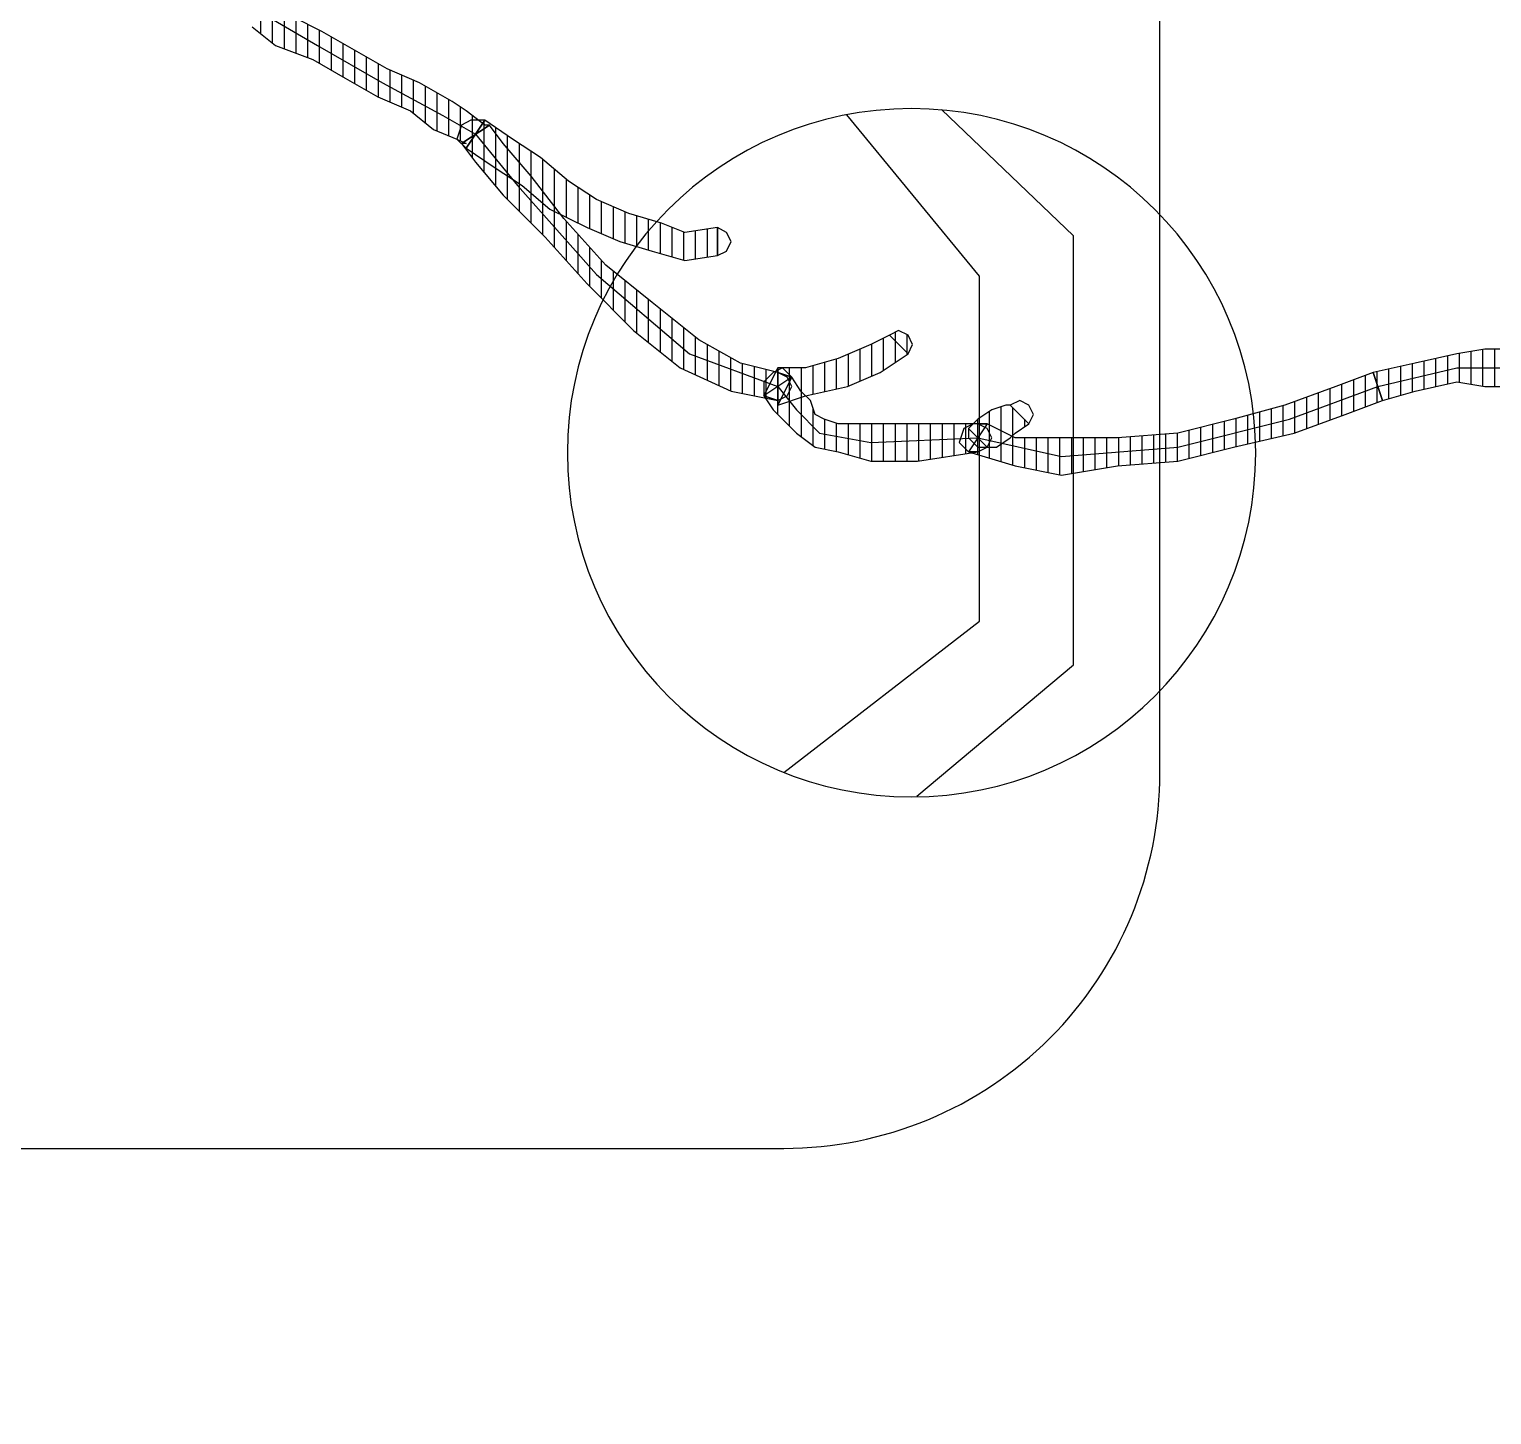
# Model space of a CAD drawing. Header units: millimetres. Extents: x 11489 to 12006, y 36725 to 37730.
# Drawn here: x 11557.31 to 11572.87, y 37398.84 to 37413.58 of the extents above; entities that cross this region are included whole.
import ezdxf

# ---------------------------------------------------------------- set-up
doc = ezdxf.new("R2010")
doc.units = ezdxf.units.MM
for name, color, linetype in [('Kıtc-002 Çizgi', 7, 'Continuous'), ('OC-Mutfak_Ekipman', 252, 'Continuous'), ('S2000-002 Çizgi', 7, 'Continuous')]:
    doc.layers.add(name, color=color, linetype=linetype)
pattern_1 = [(360, (-19413.11011, 29189.02214), (1e-16, 0.125), [25])]

# ---------------------------------------------------------------- blocks, each defined once
blk = doc.blocks.new('A$C72f7f077')
at = {"layer": 'S2000-002 Çizgi'}
blk.add_lwpolyline([(66.5, 10), (108.5, 10, 0.414214), (112.5, 14), (112.5, 56, 0.414214), (108.5, 60), (66.5, 60, 0.414214), (62.5, 56), (62.5, 14, 0.414214)], format="xyb", close=True, dxfattribs=at)
blk = doc.blocks.new('A$C0b4f8896')
at = {"ltscale": 30}
h = blk.add_hatch(dxfattribs=at)
h.set_pattern_fill('DC_LINES', color=256, scale=0.1, style=0)
h.set_pattern_definition(pattern_1)
edge = h.paths.add_edge_path(flags=0)
edge.add_line((52.406, 16.229), (52.307, 16.129))
edge.add_line((52.307, 16.129), (52.307, 15.882))
edge.add_line((52.307, 15.882), (52.357, 15.585))
edge.add_line((52.357, 15.585), (52.456, 15.14))
edge.add_line((52.456, 15.14), (52.555, 14.694))
edge.add_line((52.555, 14.694), (52.853, 14.793))
edge.add_line((52.853, 14.793), (52.754, 15.14))
edge.add_line((52.754, 15.14), (52.655, 15.585))
edge.add_line((52.655, 15.585), (52.704, 15.882))
edge.add_line((52.704, 15.882), (52.704, 16.129))
edge.add_line((52.704, 16.129), (52.605, 16.03))
edge.add_line((52.605, 16.03), (52.704, 16.129))
edge.add_line((52.704, 16.129), (52.655, 16.277))
edge.add_line((52.655, 16.277), (52.506, 16.327))
edge.add_line((52.506, 16.327), (52.357, 16.277))
edge.add_line((52.357, 16.277), (52.307, 16.129))
h = blk.add_hatch(dxfattribs=at)
h.set_pattern_fill('DC_LINES', color=256, scale=0.1, style=0)
h.set_pattern_definition(pattern_1)
edge = h.paths.add_edge_path(flags=0)
edge.add_line((52.853, 14.793), (52.754, 15.14))
edge.add_line((52.754, 15.14), (52.655, 15.585))
edge.add_line((52.655, 15.585), (52.704, 15.882))
edge.add_line((52.704, 15.882), (52.704, 16.129))
edge.add_line((52.704, 16.129), (52.307, 16.129))
edge.add_line((52.307, 16.129), (52.307, 15.882))
edge.add_line((52.307, 15.882), (52.357, 15.585))
edge.add_line((52.357, 15.585), (52.456, 15.14))
edge.add_line((52.456, 15.14), (52.555, 14.694))
h = blk.add_hatch(dxfattribs=at)
h.set_pattern_fill('DC_LINES', color=256, scale=0.1, style=0)
h.set_pattern_definition(pattern_1)
edge = h.paths.add_edge_path(flags=0)
edge.add_line((52.555, 14.694), (52.704, 14.299))
edge.add_line((52.704, 14.299), (52.903, 13.754))
edge.add_line((52.903, 13.754), (53.052, 13.21))
edge.add_line((53.052, 13.21), (53.201, 12.616))
edge.add_line((53.201, 12.616), (53.251, 11.974))
edge.add_line((53.251, 11.974), (53.251, 11.38))
edge.add_line((53.251, 11.38), (53.251, 10.885))
edge.add_line((53.251, 10.885), (53.102, 10.588))
edge.add_line((53.102, 10.588), (53.4, 10.39))
edge.add_line((53.4, 10.39), (53.549, 10.885))
edge.add_line((53.549, 10.885), (53.648, 11.38))
edge.add_line((53.648, 11.38), (53.549, 11.974))
edge.add_line((53.549, 11.974), (53.499, 12.616))
edge.add_line((53.499, 12.616), (53.35, 13.21))
edge.add_line((53.35, 13.21), (53.201, 13.854))
edge.add_line((53.201, 13.854), (53.002, 14.397))
edge.add_line((53.002, 14.397), (52.853, 14.793))
h = blk.add_hatch(dxfattribs=at)
h.set_pattern_fill('DC_LINES', color=256, scale=0.1, style=0)
h.set_pattern_definition(pattern_1)
edge = h.paths.add_edge_path(flags=0)
edge.add_line((53.4, 10.489), (53.4, 10.39))
edge.add_line((53.4, 10.39), (53.549, 10.885))
edge.add_line((53.549, 10.885), (53.648, 11.38))
edge.add_line((53.648, 11.38), (53.549, 11.974))
edge.add_line((53.549, 11.974), (53.499, 12.616))
edge.add_line((53.499, 12.616), (53.35, 13.21))
edge.add_line((53.35, 13.21), (53.201, 13.854))
edge.add_line((53.201, 13.854), (53.002, 14.397))
edge.add_line((53.002, 14.397), (52.853, 14.793))
edge.add_line((52.853, 14.793), (52.555, 14.694))
edge.add_line((52.555, 14.694), (52.704, 14.299))
edge.add_line((52.704, 14.299), (52.903, 13.754))
edge.add_line((52.903, 13.754), (53.052, 13.21))
edge.add_line((53.052, 13.21), (53.201, 12.616))
edge.add_line((53.201, 12.616), (53.251, 11.974))
edge.add_line((53.251, 11.974), (53.251, 11.38))
edge.add_line((53.251, 11.38), (53.251, 10.885))
edge.add_line((53.251, 10.885), (53.102, 10.588))
edge.add_line((53.102, 10.588), (53.102, 10.489))
edge.add_line((53.102, 10.489), (53.102, 10.588))
edge.add_line((53.102, 10.588), (53.102, 10.439))
edge.add_line((53.102, 10.439), (53.151, 10.341))
edge.add_line((53.151, 10.341), (53.3, 10.291))
edge.add_line((53.3, 10.291), (53.4, 10.39))
h = blk.add_hatch(dxfattribs=at)
h.set_pattern_fill('DC_LINES', color=256, scale=0.1, style=0)
h.set_pattern_definition(pattern_1)
edge = h.paths.add_edge_path(flags=0)
edge.add_line((52.903, 10.835), (52.903, 10.786))
edge.add_line((52.903, 10.786), (52.953, 10.638))
edge.add_line((52.953, 10.638), (53.052, 10.489))
edge.add_line((53.052, 10.489), (53.151, 10.39))
edge.add_line((53.151, 10.39), (53.35, 10.588))
edge.add_line((53.35, 10.588), (53.35, 10.687))
edge.add_line((53.35, 10.687), (53.251, 10.835))
edge.add_line((53.251, 10.835), (53.201, 10.885))
edge.add_line((53.201, 10.885), (53.102, 11.033))
h = blk.add_hatch(dxfattribs=at)
h.set_pattern_fill('DC_LINES', color=256, scale=0.1, style=0)
h.set_pattern_definition(pattern_1)
edge = h.paths.add_edge_path(flags=0)
edge.add_line((53.102, 10.588), (53.102, 10.489))
edge.add_line((53.102, 10.489), (53.102, 9.846))
edge.add_line((53.102, 9.846), (53.102, 9.351))
edge.add_line((53.102, 9.351), (53.102, 9.005))
edge.add_line((53.102, 9.005), (53.052, 8.856))
edge.add_line((53.052, 8.856), (53.002, 8.758))
edge.add_line((53.002, 8.758), (52.853, 8.708))
edge.add_line((52.853, 8.708), (52.754, 8.608))
edge.add_line((52.754, 8.608), (52.605, 8.51))
edge.add_line((52.605, 8.51), (52.804, 8.213))
edge.add_line((52.804, 8.213), (52.953, 8.312))
edge.add_line((52.953, 8.312), (53.052, 8.411))
edge.add_line((53.052, 8.411), (53.201, 8.56))
edge.add_line((53.201, 8.56), (53.35, 8.758))
edge.add_line((53.35, 8.758), (53.4, 9.005))
edge.add_line((53.4, 9.005), (53.499, 9.351))
edge.add_line((53.499, 9.351), (53.499, 9.846))
edge.add_line((53.499, 9.846), (53.4, 10.489))
edge.add_line((53.4, 10.489), (53.4, 10.39))
edge.add_line((53.4, 10.39), (53.4, 10.489))
edge.add_line((53.4, 10.489), (53.35, 10.588))
edge.add_line((53.35, 10.588), (53.251, 10.638))
edge.add_line((53.251, 10.638), (53.151, 10.588))
edge.add_line((53.151, 10.588), (53.102, 10.489))
h = blk.add_hatch(dxfattribs=at)
h.set_pattern_fill('DC_LINES', color=256, scale=0.1, style=0)
h.set_pattern_definition(pattern_1)
edge = h.paths.add_edge_path(flags=0)
edge.add_line((52.506, 8.361), (52.804, 8.213))
edge.add_line((52.804, 8.213), (52.953, 8.312))
edge.add_line((52.953, 8.312), (53.052, 8.411))
edge.add_line((53.052, 8.411), (53.201, 8.56))
edge.add_line((53.201, 8.56), (53.35, 8.758))
edge.add_line((53.35, 8.758), (53.4, 9.005))
edge.add_line((53.4, 9.005), (53.499, 9.351))
edge.add_line((53.499, 9.351), (53.499, 9.846))
edge.add_line((53.499, 9.846), (53.4, 10.489))
edge.add_line((53.4, 10.489), (53.102, 10.489))
edge.add_line((53.102, 10.489), (53.102, 9.846))
edge.add_line((53.102, 9.846), (53.102, 9.351))
edge.add_line((53.102, 9.351), (53.102, 9.005))
edge.add_line((53.102, 9.005), (53.052, 8.856))
edge.add_line((53.052, 8.856), (53.002, 8.758))
edge.add_line((53.002, 8.758), (52.853, 8.708))
edge.add_line((52.853, 8.708), (52.754, 8.608))
edge.add_line((52.754, 8.608), (52.605, 8.51))
edge.add_line((52.605, 8.51), (52.903, 8.361))
edge.add_line((52.903, 8.361), (52.605, 8.51))
edge.add_line((52.605, 8.51), (52.506, 8.411))
edge.add_line((52.506, 8.411), (52.555, 8.312))
edge.add_line((52.555, 8.312), (52.655, 8.213))
edge.add_line((52.655, 8.213), (52.804, 8.213))
h = blk.add_hatch(dxfattribs=at)
h.set_pattern_fill('DC_LINES', color=256, scale=0.1, style=0)
h.set_pattern_definition(pattern_1)
edge = h.paths.add_edge_path(flags=0)
edge.add_line((52.357, 9.747), (52.257, 9.796))
edge.add_line((52.257, 9.796), (52.158, 9.747))
edge.add_line((52.158, 9.747), (52.108, 9.647))
edge.add_line((52.108, 9.647), (52.158, 9.549))
h = blk.add_hatch(dxfattribs=at)
h.set_pattern_fill('DC_LINES', color=256, scale=0.1, style=0)
h.set_pattern_definition(pattern_1)
edge = h.paths.add_edge_path(flags=0)
edge.add_line((52.158, 9.549), (52.257, 9.351))
edge.add_line((52.257, 9.351), (52.406, 9.005))
edge.add_line((52.406, 9.005), (52.506, 8.658))
edge.add_line((52.506, 8.658), (52.506, 8.361))
edge.add_line((52.506, 8.361), (52.903, 8.361))
edge.add_line((52.903, 8.361), (52.804, 8.658))
edge.add_line((52.804, 8.658), (52.704, 9.104))
edge.add_line((52.704, 9.104), (52.555, 9.45))
edge.add_line((52.555, 9.45), (52.357, 9.747))
h = blk.add_hatch(dxfattribs=at)
h.set_pattern_fill('DC_LINES', color=256, scale=0.1, style=0)
h.set_pattern_definition(pattern_1)
edge = h.paths.add_edge_path(flags=0)
edge.add_line((52.605, 8.51), (52.555, 8.361))
edge.add_line((52.555, 8.361), (52.456, 7.966))
edge.add_line((52.456, 7.966), (52.208, 7.521))
edge.add_line((52.208, 7.521), (51.81, 7.025))
edge.add_line((51.81, 7.025), (51.413, 6.531))
edge.add_line((51.413, 6.531), (50.916, 6.086))
edge.add_line((50.916, 6.086), (50.469, 5.739))
edge.add_line((50.469, 5.739), (50.121, 5.442))
edge.add_line((50.121, 5.442), (49.923, 5.294))
edge.add_line((49.923, 5.294), (50.121, 4.997))
edge.add_line((50.121, 4.997), (50.32, 5.146))
edge.add_line((50.32, 5.146), (50.668, 5.442))
edge.add_line((50.668, 5.442), (51.115, 5.888))
edge.add_line((51.115, 5.888), (51.612, 6.333))
edge.add_line((51.612, 6.333), (52.108, 6.828))
edge.add_line((52.108, 6.828), (52.506, 7.322))
edge.add_line((52.506, 7.322), (52.754, 7.867))
edge.add_line((52.754, 7.867), (52.853, 8.361))
edge.add_line((52.853, 8.361), (52.804, 8.213))
edge.add_line((52.804, 8.213), (52.853, 8.361))
edge.add_line((52.853, 8.361), (52.804, 8.46))
edge.add_line((52.804, 8.46), (52.704, 8.51))
edge.add_line((52.704, 8.51), (52.605, 8.46))
edge.add_line((52.605, 8.46), (52.555, 8.361))
h = blk.add_hatch(dxfattribs=at)
h.set_pattern_fill('DC_LINES', color=256, scale=0.1, style=0)
h.set_pattern_definition(pattern_1)
edge = h.paths.add_edge_path(flags=0)
edge.add_line((51.015, 7.719), (51.065, 7.372))
edge.add_line((51.065, 7.372), (50.966, 7.125))
edge.add_line((50.966, 7.125), (50.866, 6.778))
edge.add_line((50.866, 6.778), (50.717, 6.432))
edge.add_line((50.717, 6.432), (50.519, 6.135))
edge.add_line((50.519, 6.135), (50.27, 5.838))
edge.add_line((50.27, 5.838), (50.072, 5.541))
edge.add_line((50.072, 5.541), (49.873, 5.244))
edge.add_line((49.873, 5.244), (50.171, 5.047))
edge.add_line((50.171, 5.047), (50.37, 5.344))
edge.add_line((50.37, 5.344), (50.568, 5.641))
edge.add_line((50.568, 5.641), (50.817, 5.938))
edge.add_line((50.817, 5.938), (51.015, 6.333))
edge.add_line((51.015, 6.333), (51.164, 6.68))
edge.add_line((51.164, 6.68), (51.264, 7.025))
edge.add_line((51.264, 7.025), (51.363, 7.372))
edge.add_line((51.363, 7.372), (51.313, 7.719))
h = blk.add_hatch(dxfattribs=at)
h.set_pattern_fill('DC_LINES', color=256, scale=0.1, style=0)
h.set_pattern_definition(pattern_1)
edge = h.paths.add_edge_path(flags=0)
edge.add_line((49.923, 5.294), (49.923, 5.244))
edge.add_line((49.923, 5.244), (49.774, 5.047))
edge.add_line((49.774, 5.047), (49.674, 4.898))
edge.add_line((49.674, 4.898), (49.476, 4.552))
edge.add_line((49.476, 4.552), (49.327, 4.206))
edge.add_line((49.327, 4.206), (49.128, 3.859))
edge.add_line((49.128, 3.859), (48.929, 3.513))
edge.add_line((48.929, 3.513), (48.78, 3.216))
edge.add_line((48.78, 3.216), (48.581, 2.969))
edge.add_line((48.581, 2.969), (48.879, 2.771))
edge.add_line((48.879, 2.771), (49.078, 3.019))
edge.add_line((49.078, 3.019), (49.227, 3.414))
edge.add_line((49.227, 3.414), (49.426, 3.761))
edge.add_line((49.426, 3.761), (49.625, 4.106))
edge.add_line((49.625, 4.106), (49.774, 4.453))
edge.add_line((49.774, 4.453), (49.972, 4.7))
edge.add_line((49.972, 4.7), (50.072, 4.947))
edge.add_line((50.072, 4.947), (50.121, 5.047))
edge.add_line((50.121, 5.047), (50.121, 4.997))
for p, q in [((52.307, 16.129), (52.307, 15.882)), ((52.307, 16.129), (52.307, 15.882)), ((52.506, 15.585), (52.506, 16.129)), ((52.704, 15.882), (52.704, 16.129)), ((52.704, 15.882), (52.704, 16.129)), ((52.307, 15.882), (52.357, 15.585)), ((52.307, 15.882), (52.357, 15.585)), ((52.655, 15.585), (52.704, 15.882)), ((52.655, 15.585), (52.704, 15.882)), ((52.357, 15.585), (52.456, 15.14)), ((52.357, 15.585), (52.456, 15.14)), ((52.704, 14.744), (52.506, 15.585)), ((52.754, 15.14), (52.655, 15.585)), ((52.754, 15.14), (52.655, 15.585)), ((52.456, 15.14), (52.555, 14.694)), ((52.456, 15.14), (52.555, 14.694)), ((52.853, 14.793), (52.754, 15.14)), ((52.853, 14.793), (52.754, 15.14)), ((52.853, 14.793), (52.555, 14.694)), ((52.853, 14.793), (52.555, 14.694)), ((52.555, 14.694), (52.853, 14.793)), ((52.555, 14.694), (52.853, 14.793)), ((53.002, 14.397), (52.853, 14.793)), ((52.853, 14.793), (52.853, 14.793)), ((53.002, 14.397), (52.853, 14.793)), ((52.853, 14.793), (52.853, 14.793)), ((52.853, 14.793), (52.853, 14.793)), ((52.555, 14.694), (52.555, 14.694)), ((52.555, 14.694), (52.704, 14.299)), ((52.555, 14.694), (52.555, 14.694)), ((52.555, 14.694), (52.704, 14.299)), ((52.555, 14.694), (52.555, 14.694)), ((53.052, 13.804), (52.704, 14.744)), ((53.201, 13.854), (53.002, 14.397)), ((53.201, 13.854), (53.002, 14.397)), ((52.704, 14.299), (52.903, 13.754)), ((52.704, 14.299), (52.903, 13.754)), ((53.35, 13.21), (53.201, 13.854)), ((53.35, 13.21), (53.201, 13.854)), ((52.903, 13.754), (53.052, 13.21)), ((52.903, 13.754), (53.052, 13.21)), ((53.35, 12.616), (53.052, 13.804)), ((53.052, 13.21), (53.201, 12.616)), ((53.052, 13.21), (53.201, 12.616)), ((53.499, 12.616), (53.35, 13.21)), ((53.499, 12.616), (53.35, 13.21)), ((53.201, 12.616), (53.251, 11.974)), ((53.201, 12.616), (53.251, 11.974)), ((53.449, 11.38), (53.35, 12.616)), ((53.549, 11.974), (53.499, 12.616)), ((53.549, 11.974), (53.499, 12.616)), ((53.251, 11.974), (53.251, 11.38)), ((53.251, 11.974), (53.251, 11.38)), ((53.648, 11.38), (53.549, 11.974)), ((53.648, 11.38), (53.549, 11.974)), ((53.251, 10.489), (53.449, 11.38)), ((53.251, 11.38), (53.251, 10.885)), ((53.251, 11.38), (53.251, 10.885)), ((53.549, 10.885), (53.648, 11.38)), ((53.549, 10.885), (53.648, 11.38)), ((53.002, 11.083), (52.903, 11.033)), ((53.102, 11.033), (53.002, 11.083)), ((52.903, 11.033), (52.853, 10.935)), ((52.853, 10.935), (52.903, 10.835)), ((53.102, 11.033), (52.903, 10.835)), ((52.903, 10.835), (53.102, 11.033)), ((53.201, 10.885), (53.102, 11.033)), ((53.102, 11.033), (53.102, 11.033)), ((52.903, 10.835), (52.903, 10.786)), ((52.903, 10.835), (52.903, 10.835)), ((52.903, 10.786), (52.953, 10.638)), ((53.251, 10.885), (53.102, 10.588)), ((53.251, 10.885), (53.102, 10.588)), ((53.251, 10.835), (53.201, 10.885)), ((53.35, 10.687), (53.251, 10.835)), ((53.4, 10.39), (53.549, 10.885)), ((53.4, 10.39), (53.549, 10.885)), ((52.953, 10.638), (53.052, 10.489)), ((53.102, 10.588), (53.102, 10.489)), ((53.151, 10.588), (53.102, 10.489)), ((53.102, 10.489), (53.102, 10.588)), ((53.102, 10.588), (53.102, 10.588)), ((53.102, 10.588), (53.4, 10.39)), ((53.102, 10.588), (53.102, 10.489)), ((53.102, 10.489), (53.102, 10.588)), ((53.102, 10.588), (53.102, 10.439)), ((53.251, 10.638), (53.151, 10.588)), ((53.35, 10.588), (53.151, 10.39)), ((53.151, 10.39), (53.35, 10.588)), ((53.35, 10.588), (53.251, 10.638)), ((53.35, 10.588), (53.35, 10.687)), ((53.4, 10.489), (53.35, 10.588)), ((53.35, 10.489), (53.35, 10.588)), ((53.052, 10.489), (53.151, 10.39)), ((53.102, 10.489), (53.102, 9.846)), ((53.4, 10.489), (53.102, 10.489)), ((53.102, 10.489), (53.102, 9.846)), ((53.102, 10.439), (53.151, 10.341)), ((53.3, 9.351), (53.251, 10.489)), ((53.251, 10.39), (53.3, 10.439)), ((53.3, 10.439), (53.35, 10.489)), ((53.499, 9.846), (53.4, 10.489)), ((53.4, 10.489), (53.4, 10.39)), ((53.4, 10.39), (53.4, 10.489)), ((53.499, 9.846), (53.4, 10.489)), ((53.4, 10.489), (53.4, 10.39)), ((53.4, 10.39), (53.4, 10.489)), ((53.4, 10.489), (53.4, 10.489)), ((53.151, 10.39), (53.251, 10.39)), ((53.151, 10.39), (53.151, 10.39)), ((53.151, 10.341), (53.3, 10.291)), ((53.3, 10.291), (53.4, 10.39)), ((53.102, 9.846), (53.102, 9.351)), ((53.102, 9.846), (53.102, 9.351)), ((53.499, 9.351), (53.499, 9.846)), ((53.499, 9.351), (53.499, 9.846)), ((52.158, 9.747), (52.108, 9.647)), ((52.108, 9.647), (52.158, 9.549)), ((52.257, 9.796), (52.158, 9.747)), ((52.357, 9.747), (52.158, 9.549)), ((52.158, 9.549), (52.357, 9.747)), ((52.357, 9.747), (52.257, 9.796)), ((52.555, 9.45), (52.357, 9.747)), ((52.357, 9.747), (52.357, 9.747)), ((52.158, 9.549), (52.257, 9.351)), ((52.158, 9.549), (52.158, 9.549)), ((52.257, 9.351), (52.406, 9.005)), ((52.704, 9.104), (52.555, 9.45)), ((53.102, 9.351), (53.102, 9.005)), ((53.102, 9.351), (53.102, 9.005)), ((53.201, 8.807), (53.3, 9.351)), ((53.4, 9.005), (53.499, 9.351)), ((53.4, 9.005), (53.499, 9.351)), ((52.804, 8.658), (52.704, 9.104)), ((52.406, 9.005), (52.506, 8.658)), ((53.102, 9.005), (53.052, 8.856)), ((53.102, 9.005), (53.052, 8.856)), ((53.35, 8.758), (53.4, 9.005)), ((53.35, 8.758), (53.4, 9.005)), ((53.002, 8.758), (52.853, 8.708)), ((53.002, 8.758), (52.853, 8.708)), ((52.953, 8.56), (53.201, 8.807)), ((53.052, 8.856), (53.002, 8.758)), ((53.052, 8.856), (53.002, 8.758)), ((53.201, 8.56), (53.35, 8.758)), ((53.201, 8.56), (53.35, 8.758)), ((52.506, 8.658), (52.506, 8.361)), ((52.754, 8.608), (52.605, 8.51)), ((52.754, 8.608), (52.605, 8.51)), ((52.704, 8.361), (52.953, 8.56)), ((52.853, 8.708), (52.754, 8.608)), ((52.853, 8.708), (52.754, 8.608)), ((52.903, 8.361), (52.804, 8.658)), ((53.052, 8.411), (53.201, 8.56)), ((53.052, 8.411), (53.201, 8.56)), ((52.605, 8.51), (52.506, 8.411)), ((52.506, 8.411), (52.555, 8.312)), ((52.605, 8.51), (52.555, 8.361)), ((52.555, 8.361), (52.605, 8.51)), ((52.605, 8.46), (52.555, 8.361)), ((52.605, 8.51), (52.804, 8.213)), ((52.605, 8.51), (52.903, 8.361)), ((52.903, 8.361), (52.605, 8.51)), ((52.704, 8.51), (52.605, 8.46)), ((52.605, 8.51), (52.605, 8.51)), ((52.804, 8.46), (52.704, 8.51)), ((52.853, 8.361), (52.804, 8.46)), ((52.953, 8.312), (53.052, 8.411)), ((52.953, 8.312), (53.052, 8.411)), ((52.357, 7.422), (52.704, 8.361)), ((52.555, 8.361), (52.456, 7.966)), ((52.506, 8.361), (52.804, 8.213)), ((52.804, 8.213), (52.506, 8.361)), ((52.506, 8.361), (52.506, 8.361)), ((52.506, 8.361), (52.903, 8.361)), ((52.555, 8.312), (52.655, 8.213)), ((52.754, 7.867), (52.853, 8.361)), ((52.853, 8.361), (52.804, 8.213)), ((52.804, 8.213), (52.853, 8.361)), ((52.804, 8.213), (52.953, 8.312)), ((52.804, 8.213), (52.953, 8.312)), ((52.655, 8.213), (52.804, 8.213)), ((52.456, 7.966), (52.208, 7.521)), ((51.065, 7.817), (51.015, 7.719)), ((51.164, 7.867), (51.065, 7.817)), ((51.264, 7.817), (51.164, 7.867)), ((51.313, 7.719), (51.264, 7.817)), ((52.506, 7.322), (52.754, 7.867)), ((51.015, 7.719), (51.313, 7.719)), ((51.015, 7.719), (51.065, 7.372)), ((51.313, 7.719), (51.015, 7.719)), ((51.015, 7.719), (51.015, 7.719)), ((51.313, 7.719), (51.313, 7.719)), ((51.363, 7.372), (51.313, 7.719)), ((52.208, 7.521), (51.81, 7.025)), ((51.065, 7.372), (50.966, 7.125)), ((51.264, 7.025), (51.363, 7.372)), ((51.512, 6.432), (52.357, 7.422)), ((52.108, 6.828), (52.506, 7.322)), ((50.966, 7.125), (50.866, 6.778)), ((51.164, 6.68), (51.264, 7.025)), ((51.81, 7.025), (51.413, 6.531)), ((50.866, 6.778), (50.717, 6.432)), ((51.612, 6.333), (52.108, 6.828)), ((51.015, 6.333), (51.164, 6.68)), ((50.717, 6.432), (50.519, 6.135)), ((50.568, 5.591), (51.512, 6.432)), ((51.413, 6.531), (50.916, 6.086)), ((50.817, 5.938), (51.015, 6.333)), ((51.115, 5.888), (51.612, 6.333)), ((50.519, 6.135), (50.27, 5.838)), ((50.916, 6.086), (50.469, 5.739)), ((50.568, 5.641), (50.817, 5.938)), ((50.27, 5.838), (50.072, 5.541)), ((50.668, 5.442), (51.115, 5.888)), ((50.469, 5.739), (50.121, 5.442)), ((50.37, 5.344), (50.568, 5.641)), ((50.072, 5.541), (49.873, 5.244)), ((50.022, 5.146), (50.568, 5.591)), ((50.121, 5.442), (49.923, 5.294)), ((49.923, 5.294), (50.121, 4.997)), ((49.923, 5.294), (49.923, 5.244)), ((50.121, 4.997), (49.923, 5.294)), ((49.923, 5.294), (49.923, 5.294)), ((50.171, 5.047), (50.37, 5.344)), ((50.32, 5.146), (50.668, 5.442)), ((49.923, 5.244), (49.774, 5.047)), ((49.823, 4.799), (50.022, 5.146)), ((49.873, 5.244), (50.171, 5.047)), ((49.873, 5.244), (49.873, 5.096)), ((50.171, 5.047), (49.873, 5.244)), ((49.873, 5.244), (49.873, 5.244)), ((50.121, 4.997), (50.32, 5.146)), ((49.774, 5.047), (49.674, 4.898)), ((49.873, 5.096), (49.923, 4.997)), ((49.923, 4.997), (50.072, 4.947)), ((50.072, 4.947), (50.121, 5.047)), ((50.072, 4.947), (50.171, 5.047)), ((50.121, 5.047), (50.121, 4.997)), ((49.674, 4.898), (49.476, 4.552)), ((49.972, 4.7), (50.072, 4.947)), ((49.476, 4.156), (49.823, 4.799)), ((49.774, 4.453), (49.972, 4.7)), ((49.476, 4.552), (49.327, 4.206)), ((49.625, 4.106), (49.774, 4.453)), ((49.327, 4.206), (49.128, 3.859)), ((49.078, 3.464), (49.476, 4.156)), ((49.426, 3.761), (49.625, 4.106)), ((49.128, 3.859), (48.929, 3.513)), ((49.227, 3.414), (49.426, 3.761)), ((48.73, 2.87), (49.078, 3.464)), ((48.929, 3.513), (48.78, 3.216)), ((49.078, 3.019), (49.227, 3.414)), ((48.879, 2.771), (49.078, 3.019))]:
    blk.add_line(p, q, dxfattribs=at)
blk = doc.blocks.new('A$C53E03B34')
at = {"layer": 'Kıtc-002 Çizgi'}
for points in [[(23.494, 23.654), (25.16, 22.257), (25.16, 17.693), (23.756, 16.348)], [(22.08, 23.4), (24.16, 21.791), (24.16, 18.12), (22.749, 16.405)]]:
    blk.add_lwpolyline(points, dxfattribs=at)
for radius in [20, 18, 3.661]:
    blk.add_circle((23.437, 20), radius, dxfattribs=at)

msp = doc.modelspace()

# ---------------------------------------------------------------- block references
at = {"color": 0, "rotation": 90}
msp.add_blockref('A$C72f7f077', (11579.34, 37339.179), dxfattribs=at)
at = {"layer": 'OC-Mutfak_Ekipman', "linetype": 'Continuous', "rotation": 270}
msp.add_blockref('A$C0b4f8896', (11556.913, 37462.489), dxfattribs=at)
at = {"layer": 'S2000-002 Çizgi', "xscale": -1, "rotation": 180}
msp.add_blockref('A$C53E03B34', (11543.26, 37429.079), dxfattribs=at)

doc.saveas('drawing.dxf')
